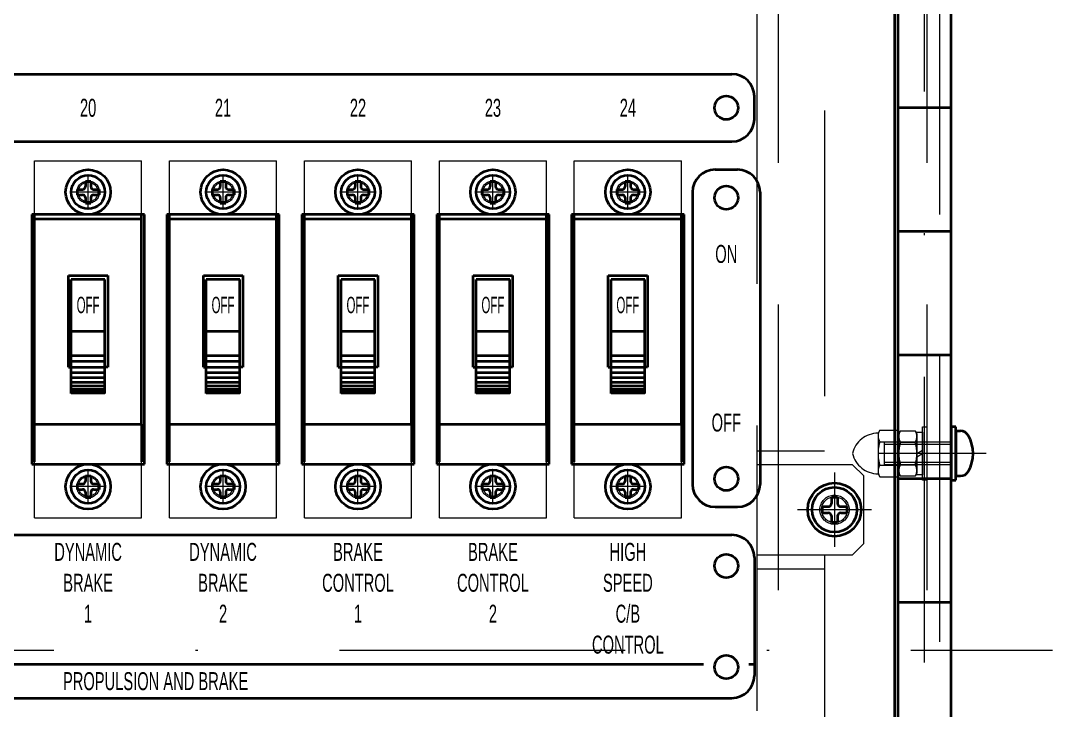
# Model space of a CAD drawing. Header units: millimetres. Extents: x 10 to 821, y 12 to 580.
# Drawn here: x 139.7 to 185.57, y 268.09 to 298.77 of the extents above; entities that cross this region are included whole.
import ezdxf
from ezdxf.enums import TextEntityAlignment as Align

# ---------------------------------------------------------------- set-up
doc = ezdxf.new("R2010")
doc.units = ezdxf.units.MM
doc.linetypes.add('DASHDOT', pattern=[25.3, 12.7, -6.3, 0, -6.3])
doc.linetypes.add('DASHED', pattern=[19, 12.7, -6.3])
doc.layers.add('05', color=7, linetype='Continuous')
doc.styles.add('HG丸ｺﾞｼｯｸM-PRO', font='')
doc.styles.get('HG丸ｺﾞｼｯｸM-PRO').set_extended_font_data('HG丸ｺﾞｼｯｸM-PRO')

# ---------------------------------------------------------------- blocks, each defined once
blk = doc.blocks.new('BLKF331')
at = {"layer": '05', "color": 3, "linetype": 'Continuous', "lineweight": 35}
for p, q in [((121.074, 275.891), (171.324, 275.891)), ((172.324, 274.891), (172.324, 269.641)), ((122.328, 270.141), (170.069, 270.141)), ((172.078, 270.141), (172.324, 270.141)), ((121.074, 268.641), (171.324, 268.641))]:
    blk.add_line(p, q, dxfattribs=at)
for centre in [(171.074, 274.516), (171.074, 270.016)]:
    blk.add_circle(centre, 0.525, dxfattribs=at)
for centre, start, end in [((171.324, 274.891), 0, 90), ((171.324, 269.641), 270, 0)]:
    blk.add_arc(centre, 1, start, end, dxfattribs=at)
blk = doc.blocks.new('BLKF330')
at = {"layer": '05', "color": 3, "linetype": 'Continuous', "lineweight": 35}
blk.add_blockref('BLKF331', (0, 0), dxfattribs=at)
blk = doc.blocks.new('BLKF332')
at = {"layer": '05', "color": 3, "linetype": 'Continuous', "lineweight": 35}
for p, q in [((121.074, 296.391), (171.324, 296.391)), ((172.324, 294.391), (172.324, 295.391)), ((121.074, 293.391), (171.324, 293.391))]:
    blk.add_line(p, q, dxfattribs=at)
blk.add_circle((171.074, 294.891), 0.525, dxfattribs=at)
for centre, start, end in [((171.324, 295.391), 360, 90), ((171.324, 294.391), 270, 360)]:
    blk.add_arc(centre, 1, start, end, dxfattribs=at)
blk = doc.blocks.new('BLKF333')
at = {"layer": '05', "color": 3, "linetype": 'Continuous', "lineweight": 35}
for p, q in [((170.574, 292.141), (171.574, 292.141)), ((169.574, 291.141), (169.574, 278.141)), ((172.574, 291.141), (172.574, 278.141)), ((170.574, 277.141), (171.574, 277.141))]:
    blk.add_line(p, q, dxfattribs=at)
for centre in [(171.074, 290.891), (171.074, 278.391)]:
    blk.add_circle(centre, 0.525, dxfattribs=at)
for centre, start, end in [((170.574, 291.141), 90, 180), ((171.574, 291.141), 360, 90), ((170.574, 278.141), 180, 270), ((171.574, 278.141), 270, 360)]:
    blk.add_arc(centre, 1, start, end, dxfattribs=at)
at = {"layer": '05', "color": 3, "linetype": 'Continuous', "lineweight": 35, "style": 'HG丸ｺﾞｼｯｸM-PRO'}
for s, width, p in [('ON', 0.609959, (171.074, 288.391)), ('OFF', 0.609794, (171.074, 280.891))]:
    blk.add_text(s, height=0.8, dxfattribs=dict(at, width=width)).set_placement(p, align=Align.MIDDLE_CENTER)
blk = doc.blocks.new('BLKF335')
at = {"layer": '05', "color": 3, "linetype": 'Continuous', "lineweight": 35}
for p, q in [((164.317, 279.141), (164.317, 290.14)), ((164.317, 289.956), (169.08, 289.956)), ((169.08, 280.824), (169.08, 290.14)), ((165.824, 283.351), (165.824, 287.426)), ((165.824, 287.426), (167.574, 287.426)), ((167.449, 287.25), (165.949, 287.25)), ((165.949, 282.183), (165.949, 287.25)), ((167.449, 282.183), (167.449, 287.25)), ((167.574, 287.426), (167.574, 283.351)), ((165.949, 284.963), (167.449, 284.963)), ((167.449, 283.865), (165.949, 283.865)), ((167.449, 283.602), (165.949, 283.602)), ((165.824, 283.351), (165.949, 283.351)), ((167.449, 283.345), (165.949, 283.345)), ((167.449, 283.101), (165.949, 283.101)), ((167.574, 283.351), (167.449, 283.351)), ((167.449, 282.876), (165.949, 282.876)), ((167.449, 282.676), (165.949, 282.676)), ((167.449, 282.505), (165.949, 282.505)), ((167.449, 282.367), (165.949, 282.367)), ((167.449, 282.266), (165.949, 282.266)), ((167.449, 282.204), (165.949, 282.204)), ((164.317, 280.824), (169.08, 280.824)), ((169.08, 280.824), (169.08, 279.141))]:
    blk.add_line(p, q, dxfattribs=at)
at = {"layer": '05', "color": 3, "linetype": 'Continuous', "lineweight": 35, "style": 'HG丸ｺﾞｼｯｸM-PRO', "width": 0.52295}
blk.add_text('OFF', height=0.7273, rotation=360, dxfattribs=at).set_placement((166.698, 286.12), align=Align.MIDDLE_CENTER)
blk = doc.blocks.new('BLKF334')
at = {"layer": '05', "color": 4, "linetype": 'DASHED', "lineweight": 13}
for p, q in [((164.317, 290.14), (164.317, 292.534)), ((164.317, 292.534), (169.08, 292.534)), ((169.08, 290.14), (169.08, 292.534)), ((164.317, 276.659), (164.317, 279.141)), ((169.08, 276.659), (169.08, 279.141)), ((164.317, 276.659), (169.08, 276.659))]:
    blk.add_line(p, q, dxfattribs=at)
for centre in [(166.699, 291.141), (166.699, 278.049)]:
    blk.add_circle(centre, 0.439, dxfattribs=at)
at = {"layer": '05', "color": 3, "linetype": 'Continuous', "lineweight": 35}
blk.add_blockref('BLKF335', (0, 0), dxfattribs=at)
blk = doc.blocks.new('BLKF336')
at = {"layer": '05', "color": 3, "linetype": 'Continuous', "lineweight": 35}
for p, q in [((166.577, 291.629), (166.82, 291.629)), ((166.577, 291.629), (166.577, 291.385)), ((166.82, 291.629), (166.82, 291.385)), ((166.211, 291.263), (166.211, 291.02)), ((166.211, 291.263), (166.455, 291.263)), ((166.211, 291.02), (166.455, 291.02)), ((166.577, 290.898), (166.577, 290.654)), ((166.82, 290.898), (166.82, 290.654)), ((166.942, 291.263), (167.186, 291.263)), ((166.942, 291.02), (167.186, 291.02)), ((167.186, 291.263), (167.186, 291.02)), ((166.577, 290.654), (166.82, 290.654))]:
    blk.add_line(p, q, dxfattribs=at)
for radius in [1, 0.75]:
    blk.add_circle((166.699, 291.141), radius, dxfattribs=at)
for centre, start, end in [((166.455, 291.385), 270, 0), ((166.942, 291.385), 180, 270), ((166.455, 290.898), 0, 90), ((166.942, 290.898), 90, 180)]:
    blk.add_arc(centre, 0.122, start, end, dxfattribs=at)
blk = doc.blocks.new('BLKF337')
at = {"layer": '05', "color": 3, "linetype": 'Continuous', "lineweight": 35}
for p, q in [((166.577, 278.529), (166.82, 278.529)), ((166.577, 278.529), (166.577, 278.285)), ((166.82, 278.529), (166.82, 278.285)), ((166.211, 278.163), (166.211, 277.92)), ((166.211, 278.163), (166.455, 278.163)), ((166.942, 278.163), (167.186, 278.163)), ((167.186, 278.163), (167.186, 277.92)), ((166.211, 277.92), (166.455, 277.92)), ((166.577, 277.798), (166.577, 277.554)), ((166.577, 277.554), (166.82, 277.554)), ((166.82, 277.798), (166.82, 277.554)), ((166.942, 277.92), (167.186, 277.92))]:
    blk.add_line(p, q, dxfattribs=at)
for radius in [1, 0.75]:
    blk.add_circle((166.699, 278.041), radius, dxfattribs=at)
for centre, start, end in [((166.455, 278.285), 270, 0), ((166.942, 278.285), 180, 270), ((166.455, 277.798), 0, 90), ((166.942, 277.798), 90, 180)]:
    blk.add_arc(centre, 0.122, start, end, dxfattribs=at)
blk = doc.blocks.new('BLKF339')
at = {"layer": '05', "color": 3, "linetype": 'Continuous', "lineweight": 35}
for p, q in [((158.317, 279.141), (158.317, 290.14)), ((158.317, 289.956), (163.08, 289.956)), ((163.08, 280.824), (163.08, 290.14)), ((159.824, 283.351), (159.824, 287.426)), ((159.824, 287.426), (161.574, 287.426)), ((161.449, 287.25), (159.949, 287.25)), ((159.949, 282.183), (159.949, 287.25)), ((161.449, 282.183), (161.449, 287.25)), ((161.574, 287.426), (161.574, 283.351)), ((159.949, 284.963), (161.449, 284.963)), ((161.449, 283.865), (159.949, 283.865)), ((161.449, 283.602), (159.949, 283.602)), ((159.824, 283.351), (159.949, 283.351)), ((161.449, 283.345), (159.949, 283.345)), ((161.449, 283.101), (159.949, 283.101)), ((161.574, 283.351), (161.449, 283.351)), ((161.449, 282.876), (159.949, 282.876)), ((161.449, 282.676), (159.949, 282.676)), ((161.449, 282.505), (159.949, 282.505)), ((161.449, 282.367), (159.949, 282.367)), ((161.449, 282.266), (159.949, 282.266)), ((161.449, 282.204), (159.949, 282.204)), ((158.317, 280.824), (163.08, 280.824)), ((163.08, 280.824), (163.08, 279.141))]:
    blk.add_line(p, q, dxfattribs=at)
at = {"layer": '05', "color": 3, "linetype": 'Continuous', "lineweight": 35, "style": 'HG丸ｺﾞｼｯｸM-PRO', "width": 0.52295}
blk.add_text('OFF', height=0.7273, rotation=360, dxfattribs=at).set_placement((160.698, 286.12), align=Align.MIDDLE_CENTER)
blk = doc.blocks.new('BLKF338')
at = {"layer": '05', "color": 4, "linetype": 'DASHED', "lineweight": 13}
for p, q in [((158.317, 290.14), (158.317, 292.534)), ((158.317, 292.534), (163.08, 292.534)), ((163.08, 290.14), (163.08, 292.534)), ((158.317, 276.659), (158.317, 279.141)), ((163.08, 276.659), (163.08, 279.141)), ((158.317, 276.659), (163.08, 276.659))]:
    blk.add_line(p, q, dxfattribs=at)
for centre in [(160.699, 291.141), (160.699, 278.049)]:
    blk.add_circle(centre, 0.439, dxfattribs=at)
at = {"layer": '05', "color": 3, "linetype": 'Continuous', "lineweight": 35}
blk.add_blockref('BLKF339', (0, 0), dxfattribs=at)
blk = doc.blocks.new('BLKF340')
at = {"layer": '05', "color": 3, "linetype": 'Continuous', "lineweight": 35}
for p, q in [((160.577, 291.629), (160.82, 291.629)), ((160.577, 291.629), (160.577, 291.385)), ((160.82, 291.629), (160.82, 291.385)), ((160.211, 291.263), (160.211, 291.02)), ((160.211, 291.263), (160.455, 291.263)), ((160.211, 291.02), (160.455, 291.02)), ((160.577, 290.898), (160.577, 290.654)), ((160.82, 290.898), (160.82, 290.654)), ((160.942, 291.263), (161.186, 291.263)), ((160.942, 291.02), (161.186, 291.02)), ((161.186, 291.263), (161.186, 291.02)), ((160.577, 290.654), (160.82, 290.654))]:
    blk.add_line(p, q, dxfattribs=at)
for radius in [1, 0.75]:
    blk.add_circle((160.699, 291.141), radius, dxfattribs=at)
for centre, start, end in [((160.455, 291.385), 270, 0), ((160.942, 291.385), 180, 270), ((160.455, 290.898), 0, 90), ((160.942, 290.898), 90, 180)]:
    blk.add_arc(centre, 0.122, start, end, dxfattribs=at)
blk = doc.blocks.new('BLKF341')
at = {"layer": '05', "color": 3, "linetype": 'Continuous', "lineweight": 35}
for p, q in [((160.577, 278.529), (160.82, 278.529)), ((160.577, 278.529), (160.577, 278.285)), ((160.82, 278.529), (160.82, 278.285)), ((160.211, 278.163), (160.211, 277.92)), ((160.211, 278.163), (160.455, 278.163)), ((160.942, 278.163), (161.186, 278.163)), ((161.186, 278.163), (161.186, 277.92)), ((160.211, 277.92), (160.455, 277.92)), ((160.577, 277.798), (160.577, 277.554)), ((160.577, 277.554), (160.82, 277.554)), ((160.82, 277.798), (160.82, 277.554)), ((160.942, 277.92), (161.186, 277.92))]:
    blk.add_line(p, q, dxfattribs=at)
for radius in [1, 0.75]:
    blk.add_circle((160.699, 278.041), radius, dxfattribs=at)
for centre, start, end in [((160.455, 278.285), 270, 0), ((160.942, 278.285), 180, 270), ((160.455, 277.798), 0, 90), ((160.942, 277.798), 90, 180)]:
    blk.add_arc(centre, 0.122, start, end, dxfattribs=at)
blk = doc.blocks.new('BLKF343')
at = {"layer": '05', "color": 3, "linetype": 'Continuous', "lineweight": 35}
for p, q in [((152.317, 279.141), (152.317, 290.14)), ((152.317, 289.956), (157.08, 289.956)), ((157.08, 280.824), (157.08, 290.14)), ((153.824, 283.351), (153.824, 287.426)), ((153.824, 287.426), (155.574, 287.426)), ((155.449, 287.25), (153.949, 287.25)), ((153.949, 282.183), (153.949, 287.25)), ((155.449, 282.183), (155.449, 287.25)), ((155.574, 287.426), (155.574, 283.351)), ((153.949, 284.963), (155.449, 284.963)), ((155.449, 283.865), (153.949, 283.865)), ((155.449, 283.602), (153.949, 283.602)), ((153.824, 283.351), (153.949, 283.351)), ((155.449, 283.345), (153.949, 283.345)), ((155.449, 283.101), (153.949, 283.101)), ((155.574, 283.351), (155.449, 283.351)), ((155.449, 282.876), (153.949, 282.876)), ((155.449, 282.676), (153.949, 282.676)), ((155.449, 282.505), (153.949, 282.505)), ((155.449, 282.367), (153.949, 282.367)), ((155.449, 282.266), (153.949, 282.266)), ((155.449, 282.204), (153.949, 282.204)), ((152.317, 280.824), (157.08, 280.824)), ((157.08, 280.824), (157.08, 279.141))]:
    blk.add_line(p, q, dxfattribs=at)
at = {"layer": '05', "color": 3, "linetype": 'Continuous', "lineweight": 35, "style": 'HG丸ｺﾞｼｯｸM-PRO', "width": 0.52295}
blk.add_text('OFF', height=0.7273, rotation=360, dxfattribs=at).set_placement((154.698, 286.12), align=Align.MIDDLE_CENTER)
blk = doc.blocks.new('BLKF342')
at = {"layer": '05', "color": 4, "linetype": 'DASHED', "lineweight": 13}
for p, q in [((152.317, 290.14), (152.317, 292.534)), ((152.317, 292.534), (157.08, 292.534)), ((157.08, 290.14), (157.08, 292.534)), ((152.317, 276.659), (152.317, 279.141)), ((157.08, 276.659), (157.08, 279.141)), ((152.317, 276.659), (157.08, 276.659))]:
    blk.add_line(p, q, dxfattribs=at)
for centre in [(154.699, 291.141), (154.699, 278.049)]:
    blk.add_circle(centre, 0.439, dxfattribs=at)
at = {"layer": '05', "color": 3, "linetype": 'Continuous', "lineweight": 35}
blk.add_blockref('BLKF343', (0, 0), dxfattribs=at)
blk = doc.blocks.new('BLKF344')
at = {"layer": '05', "color": 3, "linetype": 'Continuous', "lineweight": 35}
for p, q in [((154.577, 291.629), (154.82, 291.629)), ((154.577, 291.629), (154.577, 291.385)), ((154.82, 291.629), (154.82, 291.385)), ((154.211, 291.263), (154.211, 291.02)), ((154.211, 291.263), (154.455, 291.263)), ((154.211, 291.02), (154.455, 291.02)), ((154.577, 290.898), (154.577, 290.654)), ((154.82, 290.898), (154.82, 290.654)), ((154.942, 291.263), (155.186, 291.263)), ((154.942, 291.02), (155.186, 291.02)), ((155.186, 291.263), (155.186, 291.02)), ((154.577, 290.654), (154.82, 290.654))]:
    blk.add_line(p, q, dxfattribs=at)
for radius in [1, 0.75]:
    blk.add_circle((154.699, 291.141), radius, dxfattribs=at)
for centre, start, end in [((154.455, 291.385), 270, 0), ((154.942, 291.385), 180, 270), ((154.455, 290.898), 0, 90), ((154.942, 290.898), 90, 180)]:
    blk.add_arc(centre, 0.122, start, end, dxfattribs=at)
blk = doc.blocks.new('BLKF345')
at = {"layer": '05', "color": 3, "linetype": 'Continuous', "lineweight": 35}
for p, q in [((154.577, 278.529), (154.82, 278.529)), ((154.577, 278.529), (154.577, 278.285)), ((154.82, 278.529), (154.82, 278.285)), ((154.211, 278.163), (154.211, 277.92)), ((154.211, 278.163), (154.455, 278.163)), ((154.942, 278.163), (155.186, 278.163)), ((155.186, 278.163), (155.186, 277.92)), ((154.211, 277.92), (154.455, 277.92)), ((154.577, 277.798), (154.577, 277.554)), ((154.577, 277.554), (154.82, 277.554)), ((154.82, 277.798), (154.82, 277.554)), ((154.942, 277.92), (155.186, 277.92))]:
    blk.add_line(p, q, dxfattribs=at)
for radius in [1, 0.75]:
    blk.add_circle((154.699, 278.041), radius, dxfattribs=at)
for centre, start, end in [((154.455, 278.285), 270, 0), ((154.942, 278.285), 180, 270), ((154.455, 277.798), 0, 90), ((154.942, 277.798), 90, 180)]:
    blk.add_arc(centre, 0.122, start, end, dxfattribs=at)
blk = doc.blocks.new('BLKF347')
at = {"layer": '05', "color": 3, "linetype": 'Continuous', "lineweight": 35}
for p, q in [((146.317, 279.141), (146.317, 290.14)), ((146.317, 289.956), (151.08, 289.956)), ((151.08, 280.824), (151.08, 290.14)), ((147.824, 283.351), (147.824, 287.426)), ((147.824, 287.426), (149.574, 287.426)), ((149.449, 287.25), (147.949, 287.25)), ((147.949, 282.183), (147.949, 287.25)), ((149.449, 282.183), (149.449, 287.25)), ((149.574, 287.426), (149.574, 283.351)), ((147.949, 284.963), (149.449, 284.963)), ((149.449, 283.865), (147.949, 283.865)), ((149.449, 283.602), (147.949, 283.602)), ((147.824, 283.351), (147.949, 283.351)), ((149.449, 283.345), (147.949, 283.345)), ((149.449, 283.101), (147.949, 283.101)), ((149.574, 283.351), (149.449, 283.351)), ((149.449, 282.876), (147.949, 282.876)), ((149.449, 282.676), (147.949, 282.676)), ((149.449, 282.505), (147.949, 282.505)), ((149.449, 282.367), (147.949, 282.367)), ((149.449, 282.266), (147.949, 282.266)), ((149.449, 282.204), (147.949, 282.204)), ((146.317, 280.824), (151.08, 280.824)), ((151.08, 280.824), (151.08, 279.141))]:
    blk.add_line(p, q, dxfattribs=at)
at = {"layer": '05', "color": 3, "linetype": 'Continuous', "lineweight": 35, "style": 'HG丸ｺﾞｼｯｸM-PRO', "width": 0.52295}
blk.add_text('OFF', height=0.7273, rotation=360, dxfattribs=at).set_placement((148.698, 286.12), align=Align.MIDDLE_CENTER)
blk = doc.blocks.new('BLKF346')
at = {"layer": '05', "color": 4, "linetype": 'DASHED', "lineweight": 13}
for p, q in [((146.317, 290.14), (146.317, 292.534)), ((146.317, 292.534), (151.08, 292.534)), ((151.08, 290.14), (151.08, 292.534)), ((146.317, 276.659), (146.317, 279.141)), ((151.08, 276.659), (151.08, 279.141)), ((146.317, 276.659), (151.08, 276.659))]:
    blk.add_line(p, q, dxfattribs=at)
for centre in [(148.699, 291.141), (148.699, 278.049)]:
    blk.add_circle(centre, 0.439, dxfattribs=at)
at = {"layer": '05', "color": 3, "linetype": 'Continuous', "lineweight": 35}
blk.add_blockref('BLKF347', (0, 0), dxfattribs=at)
blk = doc.blocks.new('BLKF348')
at = {"layer": '05', "color": 3, "linetype": 'Continuous', "lineweight": 35}
for p, q in [((148.577, 291.629), (148.82, 291.629)), ((148.577, 291.629), (148.577, 291.385)), ((148.82, 291.629), (148.82, 291.385)), ((148.211, 291.263), (148.211, 291.02)), ((148.211, 291.263), (148.455, 291.263)), ((148.211, 291.02), (148.455, 291.02)), ((148.577, 290.898), (148.577, 290.654)), ((148.82, 290.898), (148.82, 290.654)), ((148.942, 291.263), (149.186, 291.263)), ((148.942, 291.02), (149.186, 291.02)), ((149.186, 291.263), (149.186, 291.02)), ((148.577, 290.654), (148.82, 290.654))]:
    blk.add_line(p, q, dxfattribs=at)
for radius in [1, 0.75]:
    blk.add_circle((148.699, 291.141), radius, dxfattribs=at)
for centre, start, end in [((148.455, 291.385), 270, 0), ((148.942, 291.385), 180, 270), ((148.455, 290.898), 0, 90), ((148.942, 290.898), 90, 180)]:
    blk.add_arc(centre, 0.122, start, end, dxfattribs=at)
blk = doc.blocks.new('BLKF349')
at = {"layer": '05', "color": 3, "linetype": 'Continuous', "lineweight": 35}
for p, q in [((148.577, 278.529), (148.82, 278.529)), ((148.577, 278.529), (148.577, 278.285)), ((148.82, 278.529), (148.82, 278.285)), ((148.211, 278.163), (148.211, 277.92)), ((148.211, 278.163), (148.455, 278.163)), ((148.942, 278.163), (149.186, 278.163)), ((149.186, 278.163), (149.186, 277.92)), ((148.211, 277.92), (148.455, 277.92)), ((148.577, 277.798), (148.577, 277.554)), ((148.577, 277.554), (148.82, 277.554)), ((148.82, 277.798), (148.82, 277.554)), ((148.942, 277.92), (149.186, 277.92))]:
    blk.add_line(p, q, dxfattribs=at)
for radius in [1, 0.75]:
    blk.add_circle((148.699, 278.041), radius, dxfattribs=at)
for centre, start, end in [((148.455, 278.285), 270, 0), ((148.942, 278.285), 180, 270), ((148.455, 277.798), 0, 90), ((148.942, 277.798), 90, 180)]:
    blk.add_arc(centre, 0.122, start, end, dxfattribs=at)
blk = doc.blocks.new('BLKF351')
at = {"layer": '05', "color": 3, "linetype": 'Continuous', "lineweight": 35}
for p, q in [((140.317, 279.141), (140.317, 290.14)), ((140.317, 289.956), (145.08, 289.956)), ((145.08, 280.824), (145.08, 290.14)), ((141.824, 283.351), (141.824, 287.426)), ((141.824, 287.426), (143.574, 287.426)), ((143.449, 287.25), (141.949, 287.25)), ((141.949, 282.183), (141.949, 287.25)), ((143.449, 282.183), (143.449, 287.25)), ((143.574, 287.426), (143.574, 283.351)), ((141.949, 284.963), (143.449, 284.963)), ((143.449, 283.865), (141.949, 283.865)), ((143.449, 283.602), (141.949, 283.602)), ((141.824, 283.351), (141.949, 283.351)), ((143.449, 283.345), (141.949, 283.345)), ((143.449, 283.101), (141.949, 283.101)), ((143.574, 283.351), (143.449, 283.351)), ((143.449, 282.876), (141.949, 282.876)), ((143.449, 282.676), (141.949, 282.676)), ((143.449, 282.505), (141.949, 282.505)), ((143.449, 282.367), (141.949, 282.367)), ((143.449, 282.266), (141.949, 282.266)), ((143.449, 282.204), (141.949, 282.204)), ((140.317, 280.824), (145.08, 280.824)), ((145.08, 280.824), (145.08, 279.141))]:
    blk.add_line(p, q, dxfattribs=at)
at = {"layer": '05', "color": 3, "linetype": 'Continuous', "lineweight": 35, "style": 'HG丸ｺﾞｼｯｸM-PRO', "width": 0.52295}
blk.add_text('OFF', height=0.7273, rotation=360, dxfattribs=at).set_placement((142.698, 286.12), align=Align.MIDDLE_CENTER)
blk = doc.blocks.new('BLKF350')
at = {"layer": '05', "color": 4, "linetype": 'DASHED', "lineweight": 13}
for p, q in [((140.317, 290.14), (140.317, 292.534)), ((140.317, 292.534), (145.08, 292.534)), ((145.08, 290.14), (145.08, 292.534)), ((140.317, 276.659), (140.317, 279.141)), ((145.08, 276.659), (145.08, 279.141)), ((140.317, 276.659), (145.08, 276.659))]:
    blk.add_line(p, q, dxfattribs=at)
for centre in [(142.699, 291.141), (142.699, 278.049)]:
    blk.add_circle(centre, 0.439, dxfattribs=at)
at = {"layer": '05', "color": 3, "linetype": 'Continuous', "lineweight": 35}
blk.add_blockref('BLKF351', (0, 0), dxfattribs=at)
blk = doc.blocks.new('BLKF352')
at = {"layer": '05', "color": 3, "linetype": 'Continuous', "lineweight": 35}
for p, q in [((142.577, 291.629), (142.82, 291.629)), ((142.577, 291.629), (142.577, 291.385)), ((142.82, 291.629), (142.82, 291.385)), ((142.211, 291.263), (142.211, 291.02)), ((142.211, 291.263), (142.455, 291.263)), ((142.211, 291.02), (142.455, 291.02)), ((142.577, 290.898), (142.577, 290.654)), ((142.82, 290.898), (142.82, 290.654)), ((142.942, 291.263), (143.186, 291.263)), ((142.942, 291.02), (143.186, 291.02)), ((143.186, 291.263), (143.186, 291.02)), ((142.577, 290.654), (142.82, 290.654))]:
    blk.add_line(p, q, dxfattribs=at)
for radius in [1, 0.75]:
    blk.add_circle((142.699, 291.141), radius, dxfattribs=at)
for centre, start, end in [((142.455, 291.385), 270, 0), ((142.942, 291.385), 180, 270), ((142.455, 290.898), 0, 90), ((142.942, 290.898), 90, 180)]:
    blk.add_arc(centre, 0.122, start, end, dxfattribs=at)
blk = doc.blocks.new('BLKF353')
at = {"layer": '05', "color": 3, "linetype": 'Continuous', "lineweight": 35}
for p, q in [((142.577, 278.529), (142.82, 278.529)), ((142.577, 278.529), (142.577, 278.285)), ((142.82, 278.529), (142.82, 278.285)), ((142.211, 278.163), (142.211, 277.92)), ((142.211, 278.163), (142.455, 278.163)), ((142.942, 278.163), (143.186, 278.163)), ((143.186, 278.163), (143.186, 277.92)), ((142.211, 277.92), (142.455, 277.92)), ((142.577, 277.798), (142.577, 277.554)), ((142.577, 277.554), (142.82, 277.554)), ((142.82, 277.798), (142.82, 277.554)), ((142.942, 277.92), (143.186, 277.92))]:
    blk.add_line(p, q, dxfattribs=at)
for radius in [1, 0.75]:
    blk.add_circle((142.699, 278.041), radius, dxfattribs=at)
for centre, start, end in [((142.455, 278.285), 270, 0), ((142.942, 278.285), 180, 270), ((142.455, 277.798), 0, 90), ((142.942, 277.798), 90, 180)]:
    blk.add_arc(centre, 0.122, start, end, dxfattribs=at)
blk = doc.blocks.new('BLKF366')
at = {"layer": '05', "color": 4, "linetype": 'DASHDOT', "lineweight": 13}
for p, q in [((142.699, 290.391), (142.699, 291.891)), ((148.699, 290.391), (148.699, 291.891)), ((154.699, 290.391), (154.699, 291.891)), ((160.699, 290.391), (160.699, 291.891)), ((166.699, 290.391), (166.699, 291.891)), ((143.449, 291.141), (141.949, 291.141)), ((149.449, 291.141), (147.949, 291.141)), ((155.449, 291.141), (153.949, 291.141)), ((161.449, 291.141), (159.949, 291.141)), ((167.449, 291.141), (165.949, 291.141)), ((142.699, 277.291), (142.699, 278.791)), ((148.699, 277.291), (148.699, 278.791)), ((154.699, 277.291), (154.699, 278.791)), ((160.699, 277.291), (160.699, 278.791)), ((166.699, 277.291), (166.699, 278.791)), ((143.449, 278.041), (141.949, 278.041)), ((149.449, 278.041), (147.949, 278.041)), ((155.449, 278.041), (153.949, 278.041)), ((161.449, 278.041), (159.949, 278.041)), ((167.449, 278.041), (165.949, 278.041))]:
    blk.add_line(p, q, dxfattribs=at)
at = {"layer": '05', "color": 3, "linetype": 'Continuous', "lineweight": 35}
for p, q in [((145.199, 290.141), (140.199, 290.141)), ((140.199, 290.141), (140.199, 279.041)), ((145.199, 279.041), (145.199, 290.141)), ((151.199, 290.141), (146.199, 290.141)), ((146.199, 290.141), (146.199, 279.041)), ((151.199, 279.041), (151.199, 290.141)), ((157.199, 290.141), (152.199, 290.141)), ((152.199, 290.141), (152.199, 279.041)), ((157.199, 279.041), (157.199, 290.141)), ((163.199, 290.141), (158.199, 290.141)), ((158.199, 290.141), (158.199, 279.041)), ((163.199, 279.041), (163.199, 290.141)), ((169.199, 290.141), (164.199, 290.141)), ((164.199, 290.141), (164.199, 279.041)), ((169.199, 279.041), (169.199, 290.141)), ((140.199, 279.041), (145.199, 279.041)), ((146.199, 279.041), (151.199, 279.041)), ((152.199, 279.041), (157.199, 279.041)), ((158.199, 279.041), (163.199, 279.041)), ((164.199, 279.041), (169.199, 279.041))]:
    blk.add_line(p, q, dxfattribs=at)
at = {"layer": '05', "color": 4, "linetype": 'DASHED', "lineweight": 13}
for centre in [(142.699, 291.141), (148.699, 291.141), (154.699, 291.141), (160.699, 291.141), (166.699, 291.141), (142.699, 278.041), (148.699, 278.041), (154.699, 278.041), (160.699, 278.041), (166.699, 278.041)]:
    blk.add_circle(centre, 0.5, dxfattribs=at)
blk = doc.blocks.new('BLKF429')
at = {"layer": '05', "color": 3, "linetype": 'Continuous', "lineweight": 35}
blk.add_line((178.574, 193.891), (178.574, 401.391), dxfattribs=at)
blk = doc.blocks.new('BLKF436')
at = {"layer": '05', "color": 4, "linetype": 'DASHED', "lineweight": 13}
blk.add_line((179.999, 400.141), (179.999, 195.141), dxfattribs=at)
blk = doc.blocks.new('BLKF457')
at = {"layer": '05', "color": 3, "linetype": 'Continuous', "lineweight": 35}
for p, q in [((175.749, 277.566), (176.024, 277.566)), ((175.749, 277.566), (175.749, 277.291)), ((176.024, 277.566), (176.024, 277.291)), ((175.336, 277.154), (175.336, 276.879)), ((175.336, 277.154), (175.611, 277.154)), ((176.161, 277.154), (176.436, 277.154)), ((176.436, 277.154), (176.436, 276.879)), ((175.336, 276.879), (175.611, 276.879)), ((175.749, 276.741), (175.749, 276.466)), ((176.024, 276.741), (176.024, 276.466)), ((176.161, 276.879), (176.436, 276.879)), ((175.749, 276.466), (176.024, 276.466))]:
    blk.add_line(p, q, dxfattribs=at)
for radius in [1.188, 1]:
    blk.add_circle((175.886, 277.016), radius, dxfattribs=at)
for centre, start, end in [((175.611, 277.291), 270, 0), ((176.161, 277.291), 180, 270), ((175.611, 276.741), 0, 90), ((176.161, 276.741), 90, 180)]:
    blk.add_arc(centre, 0.138, start, end, dxfattribs=at)
blk = doc.blocks.new('BLKF458')
at = {"layer": '05', "color": 4, "linetype": 'DASHED', "lineweight": 13}
for p, q in [((178.749, 280.391), (178.827, 280.527)), ((178.749, 278.641), (178.749, 280.391)), ((178.827, 280.527), (179.47, 280.527)), ((179.47, 280.527), (179.549, 280.391)), ((179.549, 278.566), (179.549, 280.466)), ((179.549, 280.466), (179.799, 280.466)), ((179.549, 280.391), (179.549, 278.641)), ((179.799, 278.329), (179.799, 280.704)), ((179.799, 280.704), (179.999, 280.704)), ((179.799, 280.466), (179.799, 278.566)), ((179.999, 280.704), (179.999, 278.329)), ((178.827, 280.022), (179.47, 280.022)), ((179.549, 279.516), (179.799, 279.661)), ((179.549, 279.372), (179.799, 279.516)), ((178.827, 279.011), (179.47, 279.011)), ((178.827, 278.506), (178.749, 278.641)), ((179.47, 278.506), (178.827, 278.506)), ((179.549, 278.641), (179.47, 278.506)), ((179.799, 278.566), (179.549, 278.566)), ((179.999, 278.329), (179.799, 278.329))]:
    blk.add_line(p, q, dxfattribs=at)
for centre, radius, start, end in [((179.196, 280.274), 0.447, 145.6158, 214.3842), ((179.101, 280.274), 0.447, 325.6158, 34.3842), ((180.42, 279.516), 1.672, 162.412, 197.588), ((177.877, 279.516), 1.672, 342.412, 17.588), ((179.196, 278.759), 0.447, 145.6158, 214.3842), ((179.101, 278.759), 0.447, 325.6158, 34.3842)]:
    blk.add_arc(centre, radius, start, end, dxfattribs=at)
blk = doc.blocks.new('BLKF459')
at = {"layer": '05', "color": 4, "linetype": 'DASHED', "lineweight": 13}
for p, q in [((177.901, 280.558), (177.821, 280.419)), ((177.821, 280.419), (177.821, 280.298)), ((177.821, 280.298), (177.821, 279.516)), ((177.901, 280.558), (178.668, 280.558)), ((178.749, 280.419), (178.668, 280.558)), ((178.749, 280.419), (178.749, 280.298)), ((178.749, 280.298), (178.749, 279.516)), ((177.901, 280.037), (178.668, 280.037)), ((177.821, 279.516), (177.821, 278.735)), ((178.749, 279.516), (178.749, 278.735)), ((177.901, 278.996), (178.668, 278.996)), ((177.821, 278.735), (177.821, 278.614)), ((177.821, 278.614), (177.901, 278.475)), ((177.901, 278.475), (178.668, 278.475)), ((178.668, 278.475), (178.749, 278.614)), ((178.749, 278.735), (178.749, 278.614))]:
    blk.add_line(p, q, dxfattribs=at)
for centre, start, end in [((177.821, 279.255), 90, 167.0013), ((177.821, 279.778), 192.9987, 270)]:
    blk.add_arc(centre, 1.164, start, end, dxfattribs=at)
for points in [[(177.901, 280.558), (177.852, 280.473), (177.821, 280.386), (177.821, 280.298)], [(178.668, 280.037), (178.717, 280.123), (178.749, 280.209), (178.749, 280.298)], [(177.901, 278.996), (177.852, 278.91), (177.821, 278.824), (177.821, 278.735)], [(178.668, 278.475), (178.717, 278.56), (178.749, 278.646), (178.749, 278.735)]]:
    blk.add_open_spline(points, degree=3, dxfattribs=at)
for points in [[(177.821, 280.298), (177.821, 280.254), (177.828, 280.209), (177.856, 280.123), (177.877, 280.08), (177.901, 280.037)], [(178.749, 280.298), (178.749, 280.342), (178.741, 280.386), (178.713, 280.473), (178.693, 280.516), (178.668, 280.558)], [(177.901, 280.037), (177.877, 279.953), (177.856, 279.866), (177.828, 279.692), (177.821, 279.605), (177.821, 279.516)], [(178.668, 280.037), (178.692, 279.953), (178.713, 279.866), (178.741, 279.692), (178.749, 279.605), (178.749, 279.516)], [(177.821, 279.516), (177.821, 279.428), (177.828, 279.339), (177.857, 279.165), (177.877, 279.08), (177.901, 278.996)], [(178.749, 279.516), (178.749, 279.428), (178.741, 279.339), (178.713, 279.165), (178.692, 279.08), (178.668, 278.996)], [(178.749, 278.735), (178.749, 278.779), (178.741, 278.823), (178.713, 278.91), (178.693, 278.953), (178.668, 278.996)], [(177.821, 278.735), (177.821, 278.691), (177.828, 278.647), (177.856, 278.56), (177.877, 278.517), (177.901, 278.475)]]:
    blk.add_open_spline(points, degree=3, knots=[0, 0, 0, 0, 0.5, 0.5, 1, 1, 1, 1], dxfattribs=at)
blk = doc.blocks.new('BLKF460')
at = {"layer": '05', "color": 3, "linetype": 'Continuous', "lineweight": 35}
for p, q in [((181.274, 280.704), (181.074, 280.704)), ((181.074, 280.704), (181.074, 278.329)), ((181.274, 278.329), (181.274, 280.704)), ((181.274, 280.516), (181.488, 280.516)), ((181.274, 280.516), (181.274, 278.516)), ((181.274, 278.516), (181.488, 278.516)), ((181.074, 278.329), (181.274, 278.329))]:
    blk.add_line(p, q, dxfattribs=at)
at = {"layer": '05', "color": 4, "linetype": 'DASHED', "lineweight": 13}
for p, q in [((181.074, 280.016), (178.099, 280.016)), ((178.099, 280.016), (178.099, 279.016)), ((181.074, 279.916), (178.099, 279.916)), ((181.074, 280.016), (181.074, 279.016)), ((181.074, 279.116), (178.099, 279.116)), ((181.074, 279.016), (178.099, 279.016))]:
    blk.add_line(p, q, dxfattribs=at)
at = {"layer": '05', "color": 4, "linetype": 'DASHDOT', "lineweight": 13}
blk.add_line((182.299, 279.516), (177.849, 279.516), dxfattribs=at)
at = {"layer": '05', "color": 3, "linetype": 'Continuous', "lineweight": 35}
for centre, radius, start, end in [((181.488, 280.11), 0.406, 29.1554, 90), ((180.424, 279.516), 1.625, 330.8446, 29.1554), ((181.488, 278.923), 0.406, 270, 330.8446)]:
    blk.add_arc(centre, radius, start, end, dxfattribs=at)
blk = doc.blocks.new('BLKF515')
at = {"layer": '05', "color": 4, "linetype": 'DASHDOT', "lineweight": 13}
for p, q in [((179.886, 194.021), (179.886, 401.521)), ((182.627, 279.516), (178.127, 279.516)), ((175.886, 278.666), (175.886, 275.366)), ((177.536, 277.016), (174.236, 277.016))]:
    blk.add_line(p, q, dxfattribs=at)
at = {"layer": '05', "color": 4, "linetype": 'DASHED', "lineweight": 13}
for p, q in [((173.386, 400.141), (173.386, 195.141)), ((180.574, 195.141), (180.574, 400.141))]:
    blk.add_line(p, q, dxfattribs=at)
at = {"layer": '05', "color": 3, "linetype": 'Continuous', "lineweight": 35}
for p, q in [((178.699, 400.141), (178.699, 195.141)), ((181.074, 195.141), (181.074, 400.141)), ((179.824, 294.891), (178.699, 294.891)), ((181.074, 294.891), (179.824, 294.891)), ((179.824, 289.391), (178.699, 289.391)), ((181.074, 289.391), (179.824, 289.391)), ((179.824, 283.891), (178.699, 283.891)), ((181.074, 283.891), (179.824, 283.891)), ((179.824, 278.391), (178.699, 278.391)), ((181.074, 278.391), (179.824, 278.391)), ((179.824, 272.891), (178.699, 272.891)), ((181.074, 272.891), (179.824, 272.891))]:
    blk.add_line(p, q, dxfattribs=at)
at = {"layer": '05', "color": 4, "linetype": 'DASHED', "lineweight": 13}
blk.add_circle((175.886, 277.016), 0.65, dxfattribs=at)
blk = doc.blocks.new('BLKF548')
at = {"layer": '05', "color": 4, "linetype": 'DASHED', "lineweight": 13}
for p, q in [((172.436, 394.766), (172.436, 198.016)), ((175.436, 313.766), (175.436, 279.016)), ((172.436, 279.641), (175.436, 279.641)), ((176.686, 279.016), (172.436, 279.016)), ((176.686, 279.016), (177.186, 278.516)), ((177.186, 275.516), (177.186, 278.516)), ((177.186, 275.516), (176.686, 275.016)), ((172.436, 275.016), (176.686, 275.016)), ((175.436, 275.016), (175.436, 240.266)), ((172.436, 274.391), (175.436, 274.391))]:
    blk.add_line(p, q, dxfattribs=at)
blk.add_circle((175.886, 277.016), 0.575, dxfattribs=at)
blk = doc.blocks.new('BLKF269')
at = {"layer": '05', "color": 4, "linetype": 'DASHDOT', "lineweight": 13}
blk.add_line((103.074, 270.766), (185.574, 270.766), dxfattribs=at)
at = {"layer": '05', "color": 3, "linetype": 'Continuous', "lineweight": 35}
for name in ['BLKF436', 'BLKF515', 'BLKF429', 'BLKF332', 'BLKF352', 'BLKF348', 'BLKF344', 'BLKF340', 'BLKF336', 'BLKF333', 'BLKF460', 'BLKF353', 'BLKF349', 'BLKF345', 'BLKF341', 'BLKF337', 'BLKF457', 'BLKF330']:
    blk.add_blockref(name, (0, 0), dxfattribs=at)
at = {"layer": '05', "color": 4, "linetype": 'DASHED', "lineweight": 13}
for name in ['BLKF548', 'BLKF350', 'BLKF346', 'BLKF342', 'BLKF338', 'BLKF334', 'BLKF459', 'BLKF458']:
    blk.add_blockref(name, (0, 0), dxfattribs=at)
at = {"layer": '05', "color": 4, "linetype": 'DASHDOT', "lineweight": 13}
blk.add_blockref('BLKF366', (0, 0), dxfattribs=at)
at = {"layer": '05', "color": 3, "linetype": 'Continuous', "lineweight": 35, "style": 'HG丸ｺﾞｼｯｸM-PRO'}
for s, width, p in [('20', 0.60898, (142.699, 294.891)), ('21', 0.60898, (148.699, 294.891)), ('22', 0.60898, (154.699, 294.891)), ('23', 0.60898, (160.699, 294.891)), ('24', 0.60898, (166.699, 294.891)), ('DYNAMIC', 0.609896, (142.699, 275.141)), ('DYNAMIC', 0.609896, (148.699, 275.141)), ('BRAKE', 0.609842, (154.699, 275.141)), ('BRAKE', 0.609842, (160.699, 275.141)), ('HIGH', 0.610734, (166.699, 275.141)), ('BRAKE', 0.609842, (142.699, 273.766)), ('BRAKE', 0.609842, (148.699, 273.766)), ('CONTROL', 0.610162, (154.699, 273.766)), ('CONTROL', 0.610162, (160.699, 273.766)), ('SPEED', 0.610658, (166.699, 273.766)), ('1', 0.60898, (142.699, 272.391)), ('2', 0.60898, (148.699, 272.391)), ('1', 0.60898, (154.699, 272.391)), ('2', 0.60898, (160.699, 272.391)), ('C/B', 0.611491, (166.699, 272.391)), ('CONTROL', 0.610162, (166.699, 271.016)), ('PROPULSION AND BRAKE', 0.610298, (145.699, 269.391))]:
    blk.add_text(s, height=0.8, dxfattribs=dict(at, width=width)).set_placement(p, align=Align.MIDDLE_CENTER)

msp = doc.modelspace()

# ---------------------------------------------------------------- block references
at = {"layer": '05', "color": 3, "linetype": 'Continuous', "lineweight": 35}
msp.add_blockref('BLKF269', (0, 0), dxfattribs=at)

doc.saveas('drawing.dxf')
